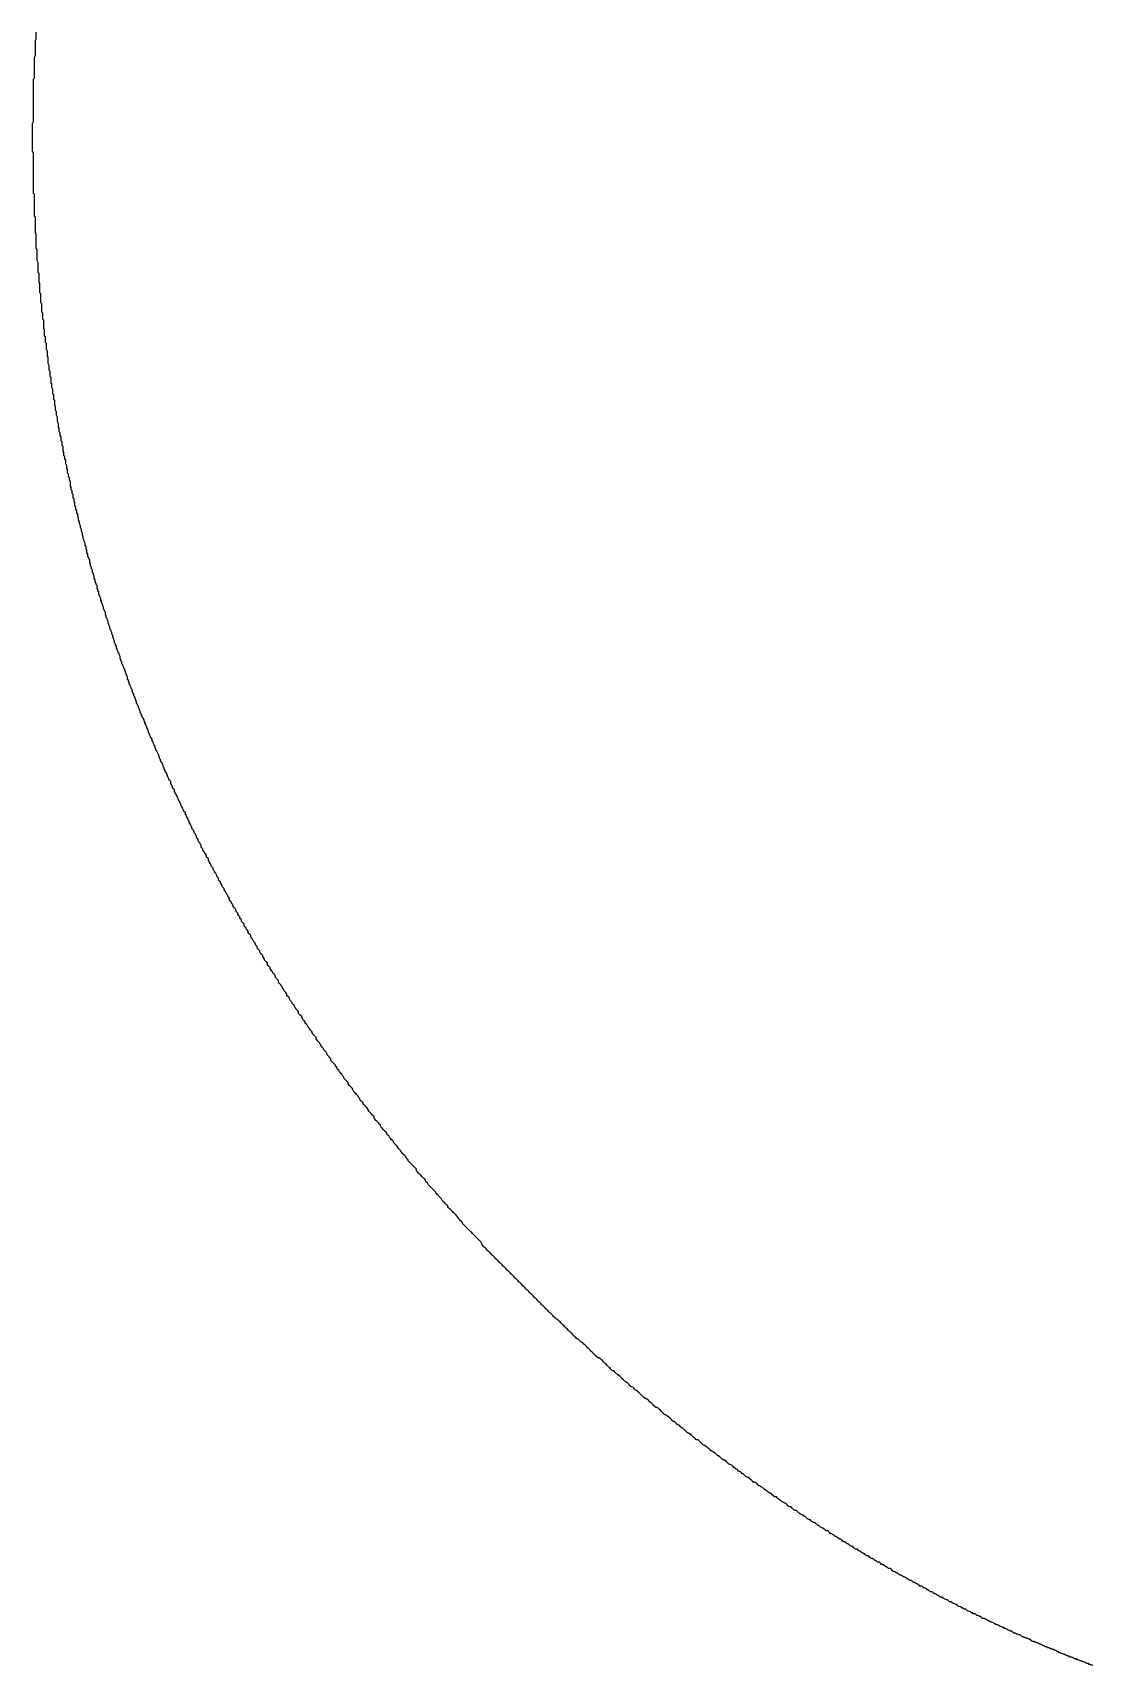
# Model space of a CAD drawing. Header units: millimetres. Extents: x 111 to 2999, y 81 to 1941.
# Drawn here: x 973.92 to 985.42, y 521.4 to 539.14 of the extents above; entities that cross this region are included whole.
import ezdxf

# ---------------------------------------------------------------- set-up
doc = ezdxf.new("R2010")
doc.units = ezdxf.units.MM

msp = doc.modelspace()

# ---------------------------------------------------------------- linework, layer by layer
msp.add_polyline3d([(985.44, 521.403, 0), (985.42, 521.403, 0), (985.41, 521.413, 0), (985.4, 521.413, 0), (985.39, 521.423, 0), (985.37, 521.423, 0), (985.36, 521.433, 0), (985.35, 521.433, 0), (985.33, 521.443, 0), (985.32, 521.443, 0), (985.31, 521.453, 0), (985.3, 521.453, 0), (985.28, 521.463, 0), (985.27, 521.463, 0), (985.26, 521.473, 0), (985.24, 521.473, 0), (985.23, 521.483, 0), (985.22, 521.483, 0), (985.21, 521.493, 0), (985.19, 521.493, 0), (985.18, 521.503, 0), (985.17, 521.503, 0), (985.15, 521.513, 0), (985.14, 521.513, 0), (985.13, 521.523, 0), (985.12, 521.523, 0), (985.1, 521.533, 0), (985.09, 521.533, 0), (985.08, 521.543, 0), (985.07, 521.543, 0), (985.05, 521.553, 0), (985.04, 521.563, 0), (985.03, 521.563, 0), (985.01, 521.573, 0), (985, 521.573, 0), (984.99, 521.583, 0), (984.98, 521.583, 0), (984.96, 521.593, 0), (984.95, 521.593, 0), (984.94, 521.603, 0), (984.92, 521.603, 0), (984.91, 521.613, 0), (984.9, 521.613, 0), (984.89, 521.623, 0), (984.87, 521.633, 0), (984.86, 521.633, 0), (984.85, 521.643, 0), (984.84, 521.643, 0), (984.82, 521.653, 0), (984.81, 521.653, 0), (984.8, 521.663, 0), (984.78, 521.663, 0), (984.77, 521.673, 0), (984.76, 521.683, 0), (984.75, 521.683, 0), (984.73, 521.693, 0), (984.72, 521.693, 0), (984.71, 521.703, 0), (984.7, 521.703, 0), (984.68, 521.713, 0), (984.67, 521.713, 0), (984.66, 521.723, 0), (984.65, 521.733, 0), (984.63, 521.733, 0), (984.62, 521.743, 0), (984.61, 521.743, 0), (984.6, 521.753, 0), (984.58, 521.753, 0), (984.57, 521.763, 0), (984.56, 521.773, 0), (984.54, 521.773, 0), (984.53, 521.783, 0), (984.52, 521.783, 0), (984.51, 521.793, 0), (984.49, 521.803, 0), (984.48, 521.803, 0), (984.47, 521.813, 0), (984.46, 521.813, 0), (984.44, 521.823, 0), (984.43, 521.823, 0), (984.42, 521.833, 0), (984.41, 521.843, 0), (984.39, 521.843, 0), (984.38, 521.853, 0), (984.37, 521.853, 0), (984.36, 521.863, 0), (984.34, 521.873, 0), (984.33, 521.873, 0), (984.32, 521.883, 0), (984.31, 521.883, 0), (984.29, 521.893, 0), (984.28, 521.903, 0), (984.27, 521.903, 0), (984.26, 521.913, 0), (984.24, 521.913, 0), (984.23, 521.923, 0), (984.22, 521.933, 0), (984.21, 521.933, 0), (984.19, 521.943, 0), (984.18, 521.943, 0), (984.17, 521.953, 0), (984.16, 521.963, 0), (984.14, 521.963, 0), (984.13, 521.973, 0), (984.12, 521.973, 0), (984.11, 521.983, 0), (984.09, 521.993, 0), (984.08, 521.993, 0), (984.07, 522.003, 0), (984.06, 522.013, 0), (984.04, 522.013, 0), (984.03, 522.023, 0), (984.02, 522.023, 0), (984.01, 522.033, 0), (983.99, 522.043, 0), (983.98, 522.043, 0), (983.97, 522.053, 0), (983.96, 522.063, 0), (983.95, 522.063, 0), (983.93, 522.073, 0), (983.92, 522.073, 0), (983.91, 522.083, 0), (983.9, 522.093, 0), (983.88, 522.093, 0), (983.87, 522.103, 0), (983.86, 522.113, 0), (983.85, 522.113, 0), (983.83, 522.123, 0), (983.82, 522.133, 0), (983.81, 522.133, 0), (983.8, 522.143, 0), (983.78, 522.143, 0), (983.77, 522.153, 0), (983.76, 522.163, 0), (983.75, 522.163, 0), (983.74, 522.173, 0), (983.72, 522.183, 0), (983.71, 522.183, 0), (983.7, 522.193, 0), (983.69, 522.203, 0), (983.67, 522.203, 0), (983.66, 522.213, 0), (983.65, 522.223, 0), (983.64, 522.223, 0), (983.63, 522.233, 0), (983.61, 522.243, 0), (983.6, 522.243, 0), (983.59, 522.253, 0), (983.58, 522.263, 0), (983.56, 522.263, 0), (983.55, 522.273, 0), (983.54, 522.283, 0), (983.53, 522.283, 0), (983.52, 522.293, 0), (983.5, 522.303, 0), (983.49, 522.303, 0), (983.48, 522.313, 0), (983.47, 522.323, 0), (983.45, 522.323, 0), (983.44, 522.333, 0), (983.43, 522.343, 0), (983.42, 522.343, 0), (983.41, 522.353, 0), (983.39, 522.363, 0), (983.38, 522.363, 0), (983.37, 522.373, 0), (983.36, 522.383, 0), (983.34, 522.383, 0), (983.33, 522.393, 0), (983.32, 522.403, 0), (983.31, 522.403, 0), (983.3, 522.413, 0), (983.28, 522.423, 0), (983.27, 522.423, 0), (983.26, 522.433, 0), (983.25, 522.443, 0), (983.24, 522.453, 0), (983.22, 522.453, 0), (983.21, 522.463, 0), (983.2, 522.473, 0), (983.19, 522.473, 0), (983.18, 522.483, 0), (983.16, 522.493, 0), (983.15, 522.493, 0), (983.14, 522.503, 0), (983.13, 522.513, 0), (983.12, 522.523, 0), (983.1, 522.523, 0), (983.09, 522.533, 0), (983.08, 522.543, 0), (983.07, 522.543, 0), (983.06, 522.553, 0), (983.04, 522.563, 0), (983.03, 522.563, 0), (983.02, 522.573, 0), (983.01, 522.583, 0), (983, 522.593, 0), (982.98, 522.593, 0), (982.97, 522.603, 0), (982.96, 522.613, 0), (982.95, 522.613, 0), (982.94, 522.623, 0), (982.92, 522.633, 0), (982.91, 522.643, 0), (982.9, 522.643, 0), (982.89, 522.653, 0), (982.88, 522.663, 0), (982.86, 522.663, 0), (982.85, 522.673, 0), (982.84, 522.683, 0), (982.83, 522.693, 0), (982.82, 522.693, 0), (982.8, 522.703, 0), (982.79, 522.713, 0), (982.78, 522.723, 0), (982.77, 522.723, 0), (982.76, 522.733, 0), (982.74, 522.743, 0), (982.73, 522.743, 0), (982.72, 522.753, 0), (982.71, 522.763, 0), (982.7, 522.773, 0), (982.69, 522.773, 0), (982.67, 522.783, 0), (982.66, 522.793, 0), (982.65, 522.803, 0), (982.64, 522.803, 0), (982.63, 522.813, 0), (982.61, 522.823, 0), (982.6, 522.833, 0), (982.59, 522.833, 0), (982.58, 522.843, 0), (982.57, 522.853, 0), (982.56, 522.863, 0), (982.54, 522.863, 0), (982.53, 522.873, 0), (982.52, 522.883, 0), (982.51, 522.893, 0), (982.5, 522.893, 0), (982.48, 522.903, 0), (982.47, 522.913, 0), (982.46, 522.923, 0), (982.45, 522.923, 0), (982.44, 522.933, 0), (982.43, 522.943, 0), (982.41, 522.953, 0), (982.4, 522.953, 0), (982.39, 522.963, 0), (982.38, 522.973, 0), (982.37, 522.983, 0), (982.36, 522.983, 0), (982.34, 522.993, 0), (982.33, 523.003, 0), (982.32, 523.013, 0), (982.31, 523.023, 0), (982.3, 523.023, 0), (982.29, 523.033, 0), (982.27, 523.043, 0), (982.26, 523.053, 0), (982.25, 523.053, 0), (982.24, 523.063, 0), (982.23, 523.073, 0), (982.22, 523.083, 0), (982.2, 523.083, 0), (982.19, 523.093, 0), (982.18, 523.103, 0), (982.17, 523.113, 0), (982.16, 523.123, 0), (982.15, 523.123, 0), (982.13, 523.133, 0), (982.12, 523.143, 0), (982.11, 523.153, 0), (982.1, 523.163, 0), (982.09, 523.163, 0), (982.08, 523.173, 0), (982.06, 523.183, 0), (982.05, 523.193, 0), (982.04, 523.193, 0), (982.03, 523.203, 0), (982.02, 523.213, 0), (982.01, 523.223, 0), (982, 523.233, 0), (981.98, 523.233, 0), (981.97, 523.243, 0), (981.96, 523.253, 0), (981.95, 523.263, 0), (981.94, 523.273, 0), (981.93, 523.273, 0), (981.91, 523.283, 0), (981.9, 523.293, 0), (981.89, 523.303, 0), (981.88, 523.313, 0), (981.87, 523.313, 0), (981.86, 523.323, 0), (981.85, 523.333, 0), (981.83, 523.343, 0), (981.82, 523.353, 0), (981.81, 523.353, 0), (981.8, 523.363, 0), (981.79, 523.373, 0), (981.78, 523.383, 0), (981.77, 523.393, 0), (981.75, 523.393, 0), (981.74, 523.403, 0), (981.73, 523.413, 0), (981.72, 523.423, 0), (981.71, 523.433, 0), (981.7, 523.443, 0), (981.69, 523.443, 0), (981.67, 523.453, 0), (981.66, 523.463, 0), (981.65, 523.473, 0), (981.64, 523.483, 0), (981.63, 523.483, 0), (981.62, 523.493, 0), (981.61, 523.503, 0), (981.59, 523.513, 0), (981.58, 523.523, 0), (981.57, 523.533, 0), (981.56, 523.533, 0), (981.55, 523.543, 0), (981.54, 523.553, 0), (981.53, 523.563, 0), (981.52, 523.573, 0), (981.5, 523.583, 0), (981.49, 523.583, 0), (981.48, 523.593, 0), (981.47, 523.603, 0), (981.46, 523.613, 0), (981.45, 523.623, 0), (981.44, 523.633, 0), (981.43, 523.633, 0), (981.41, 523.643, 0), (981.4, 523.653, 0), (981.39, 523.663, 0), (981.38, 523.673, 0), (981.37, 523.683, 0), (981.36, 523.683, 0), (981.35, 523.693, 0), (981.34, 523.703, 0), (981.32, 523.713, 0), (981.31, 523.723, 0), (981.3, 523.733, 0), (981.29, 523.733, 0), (981.28, 523.743, 0), (981.27, 523.753, 0), (981.26, 523.763, 0), (981.25, 523.773, 0), (981.23, 523.783, 0), (981.22, 523.793, 0), (981.21, 523.793, 0), (981.2, 523.803, 0), (981.19, 523.813, 0), (981.18, 523.823, 0), (981.17, 523.833, 0), (981.16, 523.843, 0), (981.15, 523.853, 0), (981.13, 523.853, 0), (981.12, 523.863, 0), (981.11, 523.873, 0), (981.1, 523.883, 0), (981.09, 523.893, 0), (981.08, 523.903, 0), (981.07, 523.913, 0), (981.06, 523.913, 0), (981.05, 523.923, 0), (981.03, 523.933, 0), (981.02, 523.943, 0), (981.01, 523.953, 0), (981, 523.963, 0), (980.99, 523.973, 0), (980.98, 523.983, 0), (980.97, 523.983, 0), (980.96, 523.993, 0), (980.95, 524.003, 0), (980.94, 524.013, 0), (980.92, 524.023, 0), (980.91, 524.033, 0), (980.9, 524.043, 0), (980.89, 524.053, 0), (980.88, 524.053, 0), (980.87, 524.063, 0), (980.86, 524.073, 0), (980.85, 524.083, 0), (980.84, 524.093, 0), (980.83, 524.103, 0), (980.81, 524.113, 0), (980.8, 524.123, 0), (980.79, 524.123, 0), (980.78, 524.133, 0), (980.77, 524.143, 0), (980.76, 524.153, 0), (980.75, 524.163, 0), (980.74, 524.173, 0), (980.73, 524.183, 0), (980.72, 524.193, 0), (980.71, 524.203, 0), (980.69, 524.203, 0), (980.68, 524.213, 0), (980.67, 524.223, 0), (980.66, 524.233, 0), (980.65, 524.243, 0), (980.64, 524.253, 0), (980.63, 524.263, 0), (980.62, 524.273, 0), (980.61, 524.283, 0), (980.6, 524.293, 0), (980.59, 524.293, 0), (980.58, 524.303, 0), (980.56, 524.313, 0), (980.55, 524.323, 0), (980.54, 524.333, 0), (980.53, 524.343, 0), (980.52, 524.353, 0), (980.51, 524.363, 0), (980.5, 524.373, 0), (980.49, 524.383, 0), (980.48, 524.383, 0), (980.47, 524.393, 0), (980.46, 524.403, 0), (980.45, 524.413, 0), (980.44, 524.423, 0), (980.42, 524.433, 0), (980.41, 524.443, 0), (980.4, 524.453, 0), (980.39, 524.463, 0), (980.38, 524.473, 0), (980.37, 524.483, 0), (980.36, 524.483, 0), (980.35, 524.493, 0), (980.34, 524.503, 0), (980.33, 524.513, 0), (980.32, 524.523, 0), (980.31, 524.533, 0), (980.3, 524.543, 0), (980.29, 524.553, 0), (980.28, 524.563, 0), (980.26, 524.573, 0), (980.25, 524.583, 0), (980.24, 524.593, 0), (980.23, 524.603, 0), (980.22, 524.603, 0), (980.21, 524.613, 0), (980.2, 524.623, 0), (980.19, 524.633, 0), (980.18, 524.643, 0), (980.17, 524.653, 0), (980.16, 524.663, 0), (980.15, 524.673, 0), (980.14, 524.683, 0), (980.13, 524.693, 0), (980.12, 524.703, 0), (980.11, 524.713, 0), (980.1, 524.723, 0), (980.09, 524.733, 0), (980.07, 524.743, 0), (980.06, 524.743, 0), (980.05, 524.753, 0), (980.04, 524.763, 0), (980.03, 524.773, 0), (980.02, 524.783, 0), (980.01, 524.793, 0), (980, 524.803, 0), (979.99, 524.813, 0), (979.98, 524.823, 0), (979.97, 524.833, 0), (979.96, 524.843, 0), (979.95, 524.853, 0), (979.94, 524.863, 0), (979.93, 524.873, 0), (979.92, 524.883, 0), (979.91, 524.893, 0), (979.9, 524.903, 0), (979.89, 524.913, 0), (979.88, 524.913, 0), (979.87, 524.923, 0), (979.86, 524.933, 0), (979.85, 524.943, 0), (979.83, 524.953, 0), (979.82, 524.963, 0), (979.81, 524.973, 0), (979.8, 524.983, 0), (979.79, 524.993, 0), (979.78, 525.003, 0), (979.77, 525.013, 0), (979.76, 525.023, 0), (979.75, 525.033, 0), (979.74, 525.043, 0), (979.73, 525.053, 0), (979.72, 525.063, 0), (979.71, 525.073, 0), (979.7, 525.083, 0), (979.69, 525.093, 0), (979.68, 525.103, 0), (979.67, 525.113, 0), (979.66, 525.123, 0), (979.65, 525.133, 0), (979.64, 525.143, 0), (979.63, 525.153, 0), (979.62, 525.163, 0), (979.61, 525.163, 0), (979.6, 525.173, 0), (979.59, 525.183, 0), (979.58, 525.193, 0), (979.57, 525.203, 0), (979.56, 525.213, 0), (979.55, 525.223, 0), (979.54, 525.233, 0), (979.53, 525.243, 0), (979.52, 525.253, 0), (979.51, 525.263, 0), (979.5, 525.273, 0), (979.49, 525.283, 0), (979.48, 525.293, 0), (979.47, 525.303, 0), (979.46, 525.313, 0), (979.45, 525.323, 0), (979.44, 525.333, 0), (979.43, 525.343, 0), (979.42, 525.353, 0), (979.41, 525.363, 0), (979.4, 525.373, 0), (979.39, 525.383, 0), (979.38, 525.393, 0), (979.37, 525.403, 0), (979.36, 525.413, 0), (979.35, 525.423, 0), (979.34, 525.433, 0), (979.33, 525.443, 0), (979.32, 525.453, 0), (979.31, 525.463, 0), (979.3, 525.473, 0), (979.29, 525.483, 0), (979.28, 525.493, 0), (979.27, 525.503, 0), (979.26, 525.513, 0), (979.25, 525.523, 0), (979.24, 525.533, 0), (979.23, 525.543, 0), (979.22, 525.553, 0), (979.21, 525.563, 0), (979.2, 525.573, 0), (979.19, 525.583, 0), (979.18, 525.593, 0), (979.17, 525.603, 0), (979.16, 525.613, 0), (979.15, 525.623, 0), (979.14, 525.633, 0), (979.13, 525.643, 0), (979.12, 525.653, 0), (979.11, 525.663, 0), (979.1, 525.673, 0), (979.09, 525.683, 0), (979.08, 525.693, 0), (979.07, 525.703, 0), (979.06, 525.713, 0), (979.05, 525.723, 0), (979.04, 525.733, 0), (979.03, 525.743, 0), (979.02, 525.753, 0), (979.01, 525.763, 0), (979, 525.773, 0), (978.99, 525.783, 0), (978.98, 525.793, 0), (978.97, 525.803, 0), (978.96, 525.813, 0), (978.95, 525.823, 0), (978.94, 525.833, 0), (978.93, 525.843, 0), (978.92, 525.853, 0), (978.91, 525.863, 0), (978.9, 525.873, 0), (978.89, 525.883, 0), (978.88, 525.893, 0), (978.87, 525.903, 0), (978.86, 525.913, 0), (978.85, 525.923, 0), (978.84, 525.933, 0), (978.83, 525.943, 0), (978.82, 525.953, 0), (978.81, 525.963, 0), (978.8, 525.973, 0), (978.8, 525.983, 0), (978.79, 526.003, 0), (978.78, 526.013, 0), (978.77, 526.023, 0), (978.76, 526.033, 0), (978.75, 526.043, 0), (978.74, 526.053, 0), (978.73, 526.063, 0), (978.72, 526.073, 0), (978.71, 526.083, 0), (978.7, 526.093, 0), (978.69, 526.103, 0), (978.68, 526.113, 0), (978.67, 526.123, 0), (978.66, 526.133, 0), (978.65, 526.143, 0), (978.64, 526.153, 0), (978.63, 526.163, 0), (978.62, 526.173, 0), (978.61, 526.183, 0), (978.6, 526.193, 0), (978.59, 526.203, 0), (978.59, 526.213, 0), (978.58, 526.223, 0), (978.57, 526.233, 0), (978.56, 526.243, 0), (978.55, 526.253, 0), (978.54, 526.273, 0), (978.53, 526.283, 0), (978.52, 526.293, 0), (978.51, 526.303, 0), (978.5, 526.313, 0), (978.49, 526.323, 0), (978.48, 526.333, 0), (978.47, 526.343, 0), (978.46, 526.353, 0), (978.45, 526.363, 0), (978.44, 526.373, 0), (978.43, 526.383, 0), (978.43, 526.393, 0), (978.42, 526.403, 0), (978.41, 526.413, 0), (978.4, 526.423, 0), (978.39, 526.433, 0), (978.38, 526.443, 0), (978.37, 526.453, 0), (978.36, 526.473, 0), (978.35, 526.483, 0), (978.34, 526.493, 0), (978.33, 526.503, 0), (978.32, 526.513, 0), (978.31, 526.523, 0), (978.3, 526.533, 0), (978.3, 526.543, 0), (978.29, 526.553, 0), (978.28, 526.563, 0), (978.27, 526.573, 0), (978.26, 526.583, 0), (978.25, 526.593, 0), (978.24, 526.603, 0), (978.23, 526.613, 0), (978.22, 526.623, 0), (978.21, 526.643, 0), (978.2, 526.653, 0), (978.19, 526.663, 0), (978.19, 526.673, 0), (978.18, 526.683, 0), (978.17, 526.693, 0), (978.16, 526.703, 0), (978.15, 526.713, 0), (978.14, 526.723, 0), (978.13, 526.733, 0), (978.12, 526.743, 0), (978.11, 526.753, 0), (978.1, 526.763, 0), (978.09, 526.773, 0), (978.09, 526.793, 0), (978.08, 526.803, 0), (978.07, 526.813, 0), (978.06, 526.823, 0), (978.05, 526.833, 0), (978.04, 526.843, 0), (978.03, 526.853, 0), (978.02, 526.863, 0), (978.01, 526.873, 0), (978, 526.883, 0), (978, 526.893, 0), (977.99, 526.903, 0), (977.98, 526.923, 0), (977.97, 526.933, 0), (977.96, 526.943, 0), (977.95, 526.953, 0), (977.94, 526.963, 0), (977.93, 526.973, 0), (977.92, 526.983, 0), (977.92, 526.993, 0), (977.91, 527.003, 0), (977.9, 527.013, 0), (977.89, 527.023, 0), (977.88, 527.043, 0), (977.87, 527.053, 0), (977.86, 527.063, 0), (977.85, 527.073, 0), (977.84, 527.083, 0), (977.84, 527.093, 0), (977.83, 527.103, 0), (977.82, 527.113, 0), (977.81, 527.123, 0), (977.8, 527.133, 0), (977.79, 527.153, 0), (977.78, 527.163, 0), (977.77, 527.173, 0), (977.77, 527.183, 0), (977.76, 527.193, 0), (977.75, 527.203, 0), (977.74, 527.213, 0), (977.73, 527.223, 0), (977.72, 527.233, 0), (977.71, 527.243, 0), (977.7, 527.263, 0), (977.7, 527.273, 0), (977.69, 527.283, 0), (977.68, 527.293, 0), (977.67, 527.303, 0), (977.66, 527.313, 0), (977.65, 527.323, 0), (977.64, 527.333, 0), (977.63, 527.343, 0), (977.63, 527.363, 0), (977.62, 527.373, 0), (977.61, 527.383, 0), (977.6, 527.393, 0), (977.59, 527.403, 0), (977.58, 527.413, 0), (977.57, 527.423, 0), (977.57, 527.433, 0), (977.56, 527.443, 0), (977.55, 527.463, 0), (977.54, 527.473, 0), (977.53, 527.483, 0), (977.52, 527.493, 0), (977.51, 527.503, 0), (977.51, 527.513, 0), (977.5, 527.523, 0), (977.49, 527.533, 0), (977.48, 527.543, 0), (977.47, 527.563, 0), (977.46, 527.573, 0), (977.46, 527.583, 0), (977.45, 527.593, 0), (977.44, 527.603, 0), (977.43, 527.613, 0), (977.42, 527.623, 0), (977.41, 527.633, 0), (977.4, 527.653, 0), (977.4, 527.663, 0), (977.39, 527.673, 0), (977.38, 527.683, 0), (977.37, 527.693, 0), (977.36, 527.703, 0), (977.35, 527.713, 0), (977.35, 527.723, 0), (977.34, 527.743, 0), (977.33, 527.753, 0), (977.32, 527.763, 0), (977.31, 527.773, 0), (977.3, 527.783, 0), (977.3, 527.793, 0), (977.29, 527.803, 0), (977.28, 527.823, 0), (977.27, 527.833, 0), (977.26, 527.843, 0), (977.25, 527.853, 0), (977.25, 527.863, 0), (977.24, 527.873, 0), (977.23, 527.883, 0), (977.22, 527.903, 0), (977.21, 527.913, 0), (977.21, 527.923, 0), (977.2, 527.933, 0), (977.19, 527.943, 0), (977.18, 527.953, 0), (977.17, 527.963, 0), (977.16, 527.973, 0), (977.16, 527.993, 0), (977.15, 528.003, 0), (977.14, 528.013, 0), (977.13, 528.023, 0), (977.12, 528.033, 0), (977.12, 528.043, 0), (977.11, 528.063, 0), (977.1, 528.073, 0), (977.09, 528.083, 0), (977.08, 528.093, 0), (977.08, 528.103, 0), (977.07, 528.113, 0), (977.06, 528.123, 0), (977.05, 528.143, 0), (977.04, 528.153, 0), (977.04, 528.163, 0), (977.03, 528.173, 0), (977.02, 528.183, 0), (977.01, 528.193, 0), (977, 528.203, 0), (977, 528.223, 0), (976.99, 528.233, 0), (976.98, 528.243, 0), (976.97, 528.253, 0), (976.96, 528.263, 0), (976.96, 528.273, 0), (976.95, 528.293, 0), (976.94, 528.303, 0), (976.93, 528.313, 0), (976.92, 528.323, 0), (976.92, 528.333, 0), (976.91, 528.343, 0), (976.9, 528.363, 0), (976.89, 528.373, 0), (976.88, 528.383, 0), (976.88, 528.393, 0), (976.87, 528.403, 0), (976.86, 528.413, 0), (976.85, 528.433, 0), (976.85, 528.443, 0), (976.84, 528.453, 0), (976.83, 528.463, 0), (976.82, 528.473, 0), (976.81, 528.483, 0), (976.81, 528.503, 0), (976.8, 528.513, 0), (976.79, 528.523, 0), (976.78, 528.533, 0), (976.78, 528.543, 0), (976.77, 528.553, 0), (976.76, 528.573, 0), (976.75, 528.583, 0), (976.74, 528.593, 0), (976.74, 528.603, 0), (976.73, 528.613, 0), (976.72, 528.623, 0), (976.71, 528.643, 0), (976.71, 528.653, 0), (976.7, 528.663, 0), (976.69, 528.673, 0), (976.68, 528.683, 0), (976.68, 528.693, 0), (976.67, 528.713, 0), (976.66, 528.723, 0), (976.65, 528.733, 0), (976.65, 528.743, 0), (976.64, 528.753, 0), (976.63, 528.773, 0), (976.62, 528.783, 0), (976.62, 528.793, 0), (976.61, 528.803, 0), (976.6, 528.813, 0), (976.59, 528.823, 0), (976.59, 528.843, 0), (976.58, 528.853, 0), (976.57, 528.863, 0), (976.56, 528.873, 0), (976.56, 528.883, 0), (976.55, 528.903, 0), (976.54, 528.913, 0), (976.53, 528.923, 0), (976.53, 528.933, 0), (976.52, 528.943, 0), (976.51, 528.953, 0), (976.5, 528.973, 0), (976.5, 528.983, 0), (976.49, 528.993, 0), (976.48, 529.003, 0), (976.47, 529.013, 0), (976.47, 529.033, 0), (976.46, 529.043, 0), (976.45, 529.053, 0), (976.44, 529.063, 0), (976.44, 529.073, 0), (976.43, 529.093, 0), (976.42, 529.103, 0), (976.42, 529.113, 0), (976.41, 529.123, 0), (976.4, 529.133, 0), (976.39, 529.153, 0), (976.39, 529.163, 0), (976.38, 529.173, 0), (976.37, 529.183, 0), (976.36, 529.193, 0), (976.36, 529.213, 0), (976.35, 529.223, 0), (976.34, 529.233, 0), (976.34, 529.243, 0), (976.33, 529.253, 0), (976.32, 529.273, 0), (976.31, 529.283, 0), (976.31, 529.293, 0), (976.3, 529.303, 0), (976.29, 529.313, 0), (976.29, 529.333, 0), (976.28, 529.343, 0), (976.27, 529.353, 0), (976.26, 529.363, 0), (976.26, 529.373, 0), (976.25, 529.393, 0), (976.24, 529.403, 0), (976.24, 529.413, 0), (976.23, 529.423, 0), (976.22, 529.433, 0), (976.22, 529.453, 0), (976.21, 529.463, 0), (976.2, 529.473, 0), (976.19, 529.483, 0), (976.19, 529.503, 0), (976.18, 529.513, 0), (976.17, 529.523, 0), (976.17, 529.533, 0), (976.16, 529.543, 0), (976.15, 529.563, 0), (976.15, 529.573, 0), (976.14, 529.583, 0), (976.13, 529.593, 0), (976.13, 529.603, 0), (976.12, 529.623, 0), (976.11, 529.633, 0), (976.1, 529.643, 0), (976.1, 529.653, 0), (976.09, 529.673, 0), (976.08, 529.683, 0), (976.08, 529.693, 0), (976.07, 529.703, 0), (976.06, 529.713, 0), (976.06, 529.733, 0), (976.05, 529.743, 0), (976.04, 529.753, 0), (976.04, 529.763, 0), (976.03, 529.783, 0), (976.02, 529.793, 0), (976.02, 529.803, 0), (976.01, 529.813, 0), (976, 529.823, 0), (976, 529.843, 0), (975.99, 529.853, 0), (975.98, 529.863, 0), (975.98, 529.873, 0), (975.97, 529.893, 0), (975.96, 529.903, 0), (975.96, 529.913, 0), (975.95, 529.923, 0), (975.94, 529.933, 0), (975.94, 529.953, 0), (975.93, 529.963, 0), (975.92, 529.973, 0), (975.92, 529.983, 0), (975.91, 530.003, 0), (975.9, 530.013, 0), (975.9, 530.023, 0), (975.89, 530.033, 0), (975.88, 530.053, 0), (975.88, 530.063, 0), (975.87, 530.073, 0), (975.86, 530.083, 0), (975.86, 530.093, 0), (975.85, 530.113, 0), (975.84, 530.123, 0), (975.84, 530.133, 0), (975.83, 530.143, 0), (975.83, 530.163, 0), (975.82, 530.173, 0), (975.81, 530.183, 0), (975.81, 530.193, 0), (975.8, 530.213, 0), (975.79, 530.223, 0), (975.79, 530.233, 0), (975.78, 530.243, 0), (975.77, 530.263, 0), (975.77, 530.273, 0), (975.76, 530.283, 0), (975.75, 530.293, 0), (975.75, 530.313, 0), (975.74, 530.323, 0), (975.74, 530.333, 0), (975.73, 530.343, 0), (975.72, 530.363, 0), (975.72, 530.373, 0), (975.71, 530.383, 0), (975.7, 530.393, 0), (975.7, 530.413, 0), (975.69, 530.423, 0), (975.69, 530.433, 0), (975.68, 530.443, 0), (975.67, 530.463, 0), (975.67, 530.473, 0), (975.66, 530.483, 0), (975.65, 530.493, 0), (975.65, 530.513, 0), (975.64, 530.523, 0), (975.64, 530.533, 0), (975.63, 530.543, 0), (975.62, 530.563, 0), (975.62, 530.573, 0), (975.61, 530.583, 0), (975.61, 530.593, 0), (975.6, 530.613, 0), (975.59, 530.623, 0), (975.59, 530.633, 0), (975.58, 530.643, 0), (975.58, 530.663, 0), (975.57, 530.673, 0), (975.56, 530.683, 0), (975.56, 530.693, 0), (975.55, 530.713, 0), (975.55, 530.723, 0), (975.54, 530.733, 0), (975.53, 530.743, 0), (975.53, 530.763, 0), (975.52, 530.773, 0), (975.52, 530.783, 0), (975.51, 530.793, 0), (975.5, 530.813, 0), (975.5, 530.823, 0), (975.49, 530.833, 0), (975.49, 530.843, 0), (975.48, 530.863, 0), (975.47, 530.873, 0), (975.47, 530.883, 0), (975.46, 530.893, 0), (975.46, 530.913, 0), (975.45, 530.923, 0), (975.44, 530.933, 0), (975.44, 530.953, 0), (975.43, 530.963, 0), (975.43, 530.973, 0), (975.42, 530.983, 0), (975.42, 531.003, 0), (975.41, 531.013, 0), (975.4, 531.023, 0), (975.4, 531.033, 0), (975.39, 531.053, 0), (975.39, 531.063, 0), (975.38, 531.073, 0), (975.38, 531.083, 0), (975.37, 531.103, 0), (975.36, 531.113, 0), (975.36, 531.123, 0), (975.35, 531.143, 0), (975.35, 531.153, 0), (975.34, 531.163, 0), (975.34, 531.173, 0), (975.33, 531.193, 0), (975.33, 531.203, 0), (975.32, 531.213, 0), (975.31, 531.233, 0), (975.31, 531.243, 0), (975.3, 531.253, 0), (975.3, 531.263, 0), (975.29, 531.283, 0), (975.29, 531.293, 0), (975.28, 531.303, 0), (975.28, 531.313, 0), (975.27, 531.333, 0), (975.26, 531.343, 0), (975.26, 531.353, 0), (975.25, 531.373, 0), (975.25, 531.383, 0), (975.24, 531.393, 0), (975.24, 531.403, 0), (975.23, 531.423, 0), (975.23, 531.433, 0), (975.22, 531.443, 0), (975.22, 531.463, 0), (975.21, 531.473, 0), (975.2, 531.483, 0), (975.2, 531.493, 0), (975.19, 531.513, 0), (975.19, 531.523, 0), (975.18, 531.533, 0), (975.18, 531.553, 0), (975.17, 531.563, 0), (975.17, 531.573, 0), (975.16, 531.583, 0), (975.16, 531.603, 0), (975.15, 531.613, 0), (975.15, 531.623, 0), (975.14, 531.643, 0), (975.14, 531.653, 0), (975.13, 531.663, 0), (975.13, 531.673, 0), (975.12, 531.693, 0), (975.11, 531.703, 0), (975.11, 531.713, 0), (975.1, 531.733, 0), (975.1, 531.743, 0), (975.09, 531.753, 0), (975.09, 531.763, 0), (975.08, 531.783, 0), (975.08, 531.793, 0), (975.07, 531.803, 0), (975.07, 531.823, 0), (975.06, 531.833, 0), (975.06, 531.843, 0), (975.05, 531.853, 0), (975.05, 531.873, 0), (975.04, 531.883, 0), (975.04, 531.893, 0), (975.03, 531.913, 0), (975.03, 531.923, 0), (975.02, 531.933, 0), (975.02, 531.953, 0), (975.01, 531.963, 0), (975.01, 531.973, 0), (975, 531.983, 0), (975, 532.003, 0), (974.99, 532.013, 0), (974.99, 532.023, 0), (974.98, 532.043, 0), (974.98, 532.053, 0), (974.97, 532.063, 0), (974.97, 532.083, 0), (974.96, 532.093, 0), (974.96, 532.103, 0), (974.95, 532.113, 0), (974.95, 532.133, 0), (974.95, 532.143, 0), (974.94, 532.153, 0), (974.94, 532.173, 0), (974.93, 532.183, 0), (974.93, 532.193, 0), (974.92, 532.213, 0), (974.92, 532.223, 0), (974.91, 532.233, 0), (974.91, 532.243, 0), (974.9, 532.263, 0), (974.9, 532.273, 0), (974.89, 532.283, 0), (974.89, 532.303, 0), (974.88, 532.313, 0), (974.88, 532.323, 0), (974.87, 532.343, 0), (974.87, 532.353, 0), (974.87, 532.363, 0), (974.86, 532.383, 0), (974.86, 532.393, 0), (974.85, 532.403, 0), (974.85, 532.413, 0), (974.84, 532.433, 0), (974.84, 532.443, 0), (974.83, 532.453, 0), (974.83, 532.473, 0), (974.82, 532.483, 0), (974.82, 532.493, 0), (974.81, 532.513, 0), (974.81, 532.523, 0), (974.81, 532.533, 0), (974.8, 532.553, 0), (974.8, 532.563, 0), (974.79, 532.573, 0), (974.79, 532.593, 0), (974.78, 532.603, 0), (974.78, 532.613, 0), (974.78, 532.623, 0), (974.77, 532.643, 0), (974.77, 532.653, 0), (974.76, 532.663, 0), (974.76, 532.683, 0), (974.75, 532.693, 0), (974.75, 532.703, 0), (974.74, 532.723, 0), (974.74, 532.733, 0), (974.74, 532.743, 0), (974.73, 532.763, 0), (974.73, 532.773, 0), (974.72, 532.783, 0), (974.72, 532.803, 0), (974.71, 532.813, 0), (974.71, 532.823, 0), (974.71, 532.843, 0), (974.7, 532.853, 0), (974.7, 532.863, 0), (974.69, 532.883, 0), (974.69, 532.893, 0), (974.69, 532.903, 0), (974.68, 532.923, 0), (974.68, 532.933, 0), (974.67, 532.943, 0), (974.67, 532.963, 0), (974.66, 532.973, 0), (974.66, 532.983, 0), (974.66, 532.993, 0), (974.65, 533.013, 0), (974.65, 533.023, 0), (974.64, 533.033, 0), (974.64, 533.053, 0), (974.64, 533.063, 0), (974.63, 533.073, 0), (974.63, 533.093, 0), (974.62, 533.103, 0), (974.62, 533.113, 0), (974.62, 533.133, 0), (974.61, 533.143, 0), (974.61, 533.153, 0), (974.6, 533.173, 0), (974.6, 533.183, 0), (974.6, 533.193, 0), (974.59, 533.213, 0), (974.59, 533.223, 0), (974.59, 533.233, 0), (974.58, 533.253, 0), (974.58, 533.263, 0), (974.57, 533.273, 0), (974.57, 533.293, 0), (974.57, 533.303, 0), (974.56, 533.313, 0), (974.56, 533.333, 0), (974.55, 533.343, 0), (974.55, 533.353, 0), (974.55, 533.373, 0), (974.54, 533.383, 0), (974.54, 533.393, 0), (974.54, 533.413, 0), (974.53, 533.423, 0), (974.53, 533.433, 0), (974.52, 533.453, 0), (974.52, 533.463, 0), (974.52, 533.473, 0), (974.51, 533.493, 0), (974.51, 533.503, 0), (974.51, 533.513, 0), (974.5, 533.533, 0), (974.5, 533.543, 0), (974.5, 533.553, 0), (974.49, 533.573, 0), (974.49, 533.583, 0), (974.49, 533.593, 0), (974.48, 533.613, 0), (974.48, 533.623, 0), (974.47, 533.643, 0), (974.47, 533.653, 0), (974.47, 533.663, 0), (974.46, 533.683, 0), (974.46, 533.693, 0), (974.46, 533.703, 0), (974.45, 533.723, 0), (974.45, 533.733, 0), (974.45, 533.743, 0), (974.44, 533.763, 0), (974.44, 533.773, 0), (974.44, 533.783, 0), (974.43, 533.803, 0), (974.43, 533.813, 0), (974.43, 533.823, 0), (974.42, 533.843, 0), (974.42, 533.853, 0), (974.42, 533.863, 0), (974.41, 533.883, 0), (974.41, 533.893, 0), (974.41, 533.903, 0), (974.4, 533.923, 0), (974.4, 533.933, 0), (974.4, 533.943, 0), (974.39, 533.963, 0), (974.39, 533.973, 0), (974.39, 533.983, 0), (974.38, 534.003, 0), (974.38, 534.013, 0), (974.38, 534.033, 0), (974.37, 534.043, 0), (974.37, 534.053, 0), (974.37, 534.073, 0), (974.36, 534.083, 0), (974.36, 534.093, 0), (974.36, 534.113, 0), (974.36, 534.123, 0), (974.35, 534.133, 0), (974.35, 534.153, 0), (974.35, 534.163, 0), (974.34, 534.173, 0), (974.34, 534.193, 0), (974.34, 534.203, 0), (974.33, 534.213, 0), (974.33, 534.233, 0), (974.33, 534.243, 0), (974.33, 534.263, 0), (974.32, 534.273, 0), (974.32, 534.283, 0), (974.32, 534.303, 0), (974.31, 534.313, 0), (974.31, 534.323, 0), (974.31, 534.343, 0), (974.3, 534.353, 0), (974.3, 534.363, 0), (974.3, 534.383, 0), (974.3, 534.393, 0), (974.29, 534.403, 0), (974.29, 534.423, 0), (974.29, 534.433, 0), (974.28, 534.453, 0), (974.28, 534.463, 0), (974.28, 534.473, 0), (974.28, 534.493, 0), (974.27, 534.503, 0), (974.27, 534.513, 0), (974.27, 534.533, 0), (974.26, 534.543, 0), (974.26, 534.553, 0), (974.26, 534.573, 0), (974.26, 534.583, 0), (974.25, 534.593, 0), (974.25, 534.613, 0), (974.25, 534.623, 0), (974.25, 534.643, 0), (974.24, 534.653, 0), (974.24, 534.663, 0), (974.24, 534.683, 0), (974.24, 534.693, 0), (974.23, 534.703, 0), (974.23, 534.723, 0), (974.23, 534.733, 0), (974.23, 534.743, 0), (974.22, 534.763, 0), (974.22, 534.773, 0), (974.22, 534.793, 0), (974.21, 534.803, 0), (974.21, 534.813, 0), (974.21, 534.833, 0), (974.21, 534.843, 0), (974.2, 534.853, 0), (974.2, 534.873, 0), (974.2, 534.883, 0), (974.2, 534.893, 0), (974.19, 534.913, 0), (974.19, 534.923, 0), (974.19, 534.943, 0), (974.19, 534.953, 0), (974.19, 534.963, 0), (974.18, 534.983, 0), (974.18, 534.993, 0), (974.18, 535.003, 0), (974.18, 535.023, 0), (974.17, 535.033, 0), (974.17, 535.043, 0), (974.17, 535.063, 0), (974.17, 535.073, 0), (974.16, 535.093, 0), (974.16, 535.103, 0), (974.16, 535.113, 0), (974.16, 535.133, 0), (974.16, 535.143, 0), (974.15, 535.153, 0), (974.15, 535.173, 0), (974.15, 535.183, 0), (974.15, 535.203, 0), (974.14, 535.213, 0), (974.14, 535.223, 0), (974.14, 535.243, 0), (974.14, 535.253, 0), (974.14, 535.263, 0), (974.13, 535.283, 0), (974.13, 535.293, 0), (974.13, 535.313, 0), (974.13, 535.323, 0), (974.12, 535.333, 0), (974.12, 535.353, 0), (974.12, 535.363, 0), (974.12, 535.373, 0), (974.12, 535.393, 0), (974.11, 535.403, 0), (974.11, 535.413, 0), (974.11, 535.433, 0), (974.11, 535.443, 0), (974.11, 535.463, 0), (974.1, 535.473, 0), (974.1, 535.483, 0), (974.1, 535.503, 0), (974.1, 535.513, 0), (974.1, 535.523, 0), (974.09, 535.543, 0), (974.09, 535.553, 0), (974.09, 535.573, 0), (974.09, 535.583, 0), (974.09, 535.593, 0), (974.09, 535.613, 0), (974.08, 535.623, 0), (974.08, 535.633, 0), (974.08, 535.653, 0), (974.08, 535.663, 0), (974.08, 535.683, 0), (974.07, 535.693, 0), (974.07, 535.703, 0), (974.07, 535.723, 0), (974.07, 535.733, 0), (974.07, 535.743, 0), (974.07, 535.763, 0), (974.06, 535.773, 0), (974.06, 535.793, 0), (974.06, 535.803, 0), (974.06, 535.813, 0), (974.06, 535.833, 0), (974.05, 535.843, 0), (974.05, 535.853, 0), (974.05, 535.873, 0), (974.05, 535.883, 0), (974.05, 535.903, 0), (974.05, 535.913, 0), (974.04, 535.923, 0), (974.04, 535.943, 0), (974.04, 535.953, 0), (974.04, 535.973, 0), (974.04, 535.983, 0), (974.04, 535.993, 0), (974.04, 536.013, 0), (974.03, 536.023, 0), (974.03, 536.033, 0), (974.03, 536.053, 0), (974.03, 536.063, 0), (974.03, 536.083, 0), (974.03, 536.093, 0), (974.02, 536.103, 0), (974.02, 536.123, 0), (974.02, 536.133, 0), (974.02, 536.143, 0), (974.02, 536.163, 0), (974.02, 536.173, 0), (974.02, 536.193, 0), (974.01, 536.203, 0), (974.01, 536.213, 0), (974.01, 536.233, 0), (974.01, 536.243, 0), (974.01, 536.263, 0), (974.01, 536.273, 0), (974.01, 536.283, 0), (974.01, 536.303, 0), (974, 536.313, 0), (974, 536.323, 0), (974, 536.343, 0), (974, 536.353, 0), (974, 536.373, 0), (974, 536.383, 0), (974, 536.393, 0), (974, 536.413, 0), (973.99, 536.423, 0), (973.99, 536.433, 0), (973.99, 536.453, 0), (973.99, 536.463, 0), (973.99, 536.483, 0), (973.99, 536.493, 0), (973.99, 536.503, 0), (973.99, 536.523, 0), (973.98, 536.533, 0), (973.98, 536.553, 0), (973.98, 536.563, 0), (973.98, 536.573, 0), (973.98, 536.593, 0), (973.98, 536.603, 0), (973.98, 536.613, 0), (973.98, 536.633, 0), (973.98, 536.643, 0), (973.97, 536.663, 0), (973.97, 536.673, 0), (973.97, 536.683, 0), (973.97, 536.703, 0), (973.97, 536.713, 0), (973.97, 536.733, 0), (973.97, 536.743, 0), (973.97, 536.753, 0), (973.97, 536.773, 0), (973.97, 536.783, 0), (973.96, 536.793, 0), (973.96, 536.813, 0), (973.96, 536.823, 0), (973.96, 536.843, 0), (973.96, 536.853, 0), (973.96, 536.863, 0), (973.96, 536.883, 0), (973.96, 536.893, 0), (973.96, 536.913, 0), (973.96, 536.923, 0), (973.96, 536.933, 0), (973.96, 536.953, 0), (973.95, 536.963, 0), (973.95, 536.973, 0), (973.95, 536.993, 0), (973.95, 537.003, 0), (973.95, 537.023, 0), (973.95, 537.033, 0), (973.95, 537.043, 0), (973.95, 537.063, 0), (973.95, 537.073, 0), (973.95, 537.093, 0), (973.95, 537.103, 0), (973.95, 537.113, 0), (973.95, 537.133, 0), (973.94, 537.143, 0), (973.94, 537.153, 0), (973.94, 537.173, 0), (973.94, 537.183, 0), (973.94, 537.203, 0), (973.94, 537.213, 0), (973.94, 537.223, 0), (973.94, 537.243, 0), (973.94, 537.253, 0), (973.94, 537.273, 0), (973.94, 537.283, 0), (973.94, 537.293, 0), (973.94, 537.313, 0), (973.94, 537.323, 0), (973.94, 537.343, 0), (973.94, 537.353, 0), (973.94, 537.363, 0), (973.94, 537.383, 0), (973.93, 537.393, 0), (973.93, 537.403, 0), (973.93, 537.423, 0), (973.93, 537.433, 0), (973.93, 537.453, 0), (973.93, 537.463, 0), (973.93, 537.473, 0), (973.93, 537.493, 0), (973.93, 537.503, 0), (973.93, 537.523, 0), (973.93, 537.533, 0), (973.93, 537.543, 0), (973.93, 537.563, 0), (973.93, 537.573, 0), (973.93, 537.583, 0), (973.93, 537.603, 0), (973.93, 537.613, 0), (973.93, 537.633, 0), (973.93, 537.643, 0), (973.93, 537.653, 0), (973.93, 537.673, 0), (973.93, 537.683, 0), (973.93, 537.703, 0), (973.93, 537.713, 0), (973.93, 537.723, 0), (973.93, 537.743, 0), (973.93, 537.753, 0), (973.93, 537.773, 0), (973.93, 537.783, 0), (973.93, 537.793, 0), (973.93, 537.813, 0), (973.93, 537.823, 0), (973.93, 537.833, 0), (973.92, 537.853, 0), (973.92, 537.863, 0), (973.92, 537.883, 0), (973.92, 537.893, 0), (973.92, 537.903, 0), (973.92, 537.923, 0), (973.92, 537.933, 0), (973.92, 537.953, 0), (973.92, 537.963, 0), (973.92, 537.973, 0), (973.92, 537.993, 0), (973.92, 538.003, 0), (973.92, 538.023, 0), (973.92, 538.033, 0), (973.92, 538.043, 0), (973.92, 538.063, 0), (973.92, 538.073, 0), (973.92, 538.083, 0), (973.92, 538.103, 0), (973.92, 538.113, 0), (973.92, 538.133, 0), (973.92, 538.143, 0), (973.92, 538.153, 0), (973.93, 538.173, 0), (973.93, 538.183, 0), (973.93, 538.203, 0), (973.93, 538.213, 0), (973.93, 538.223, 0), (973.93, 538.243, 0), (973.93, 538.253, 0), (973.93, 538.263, 0), (973.93, 538.283, 0), (973.93, 538.293, 0), (973.93, 538.313, 0), (973.93, 538.323, 0), (973.93, 538.333, 0), (973.93, 538.353, 0), (973.93, 538.363, 0), (973.93, 538.383, 0), (973.93, 538.393, 0), (973.93, 538.403, 0), (973.93, 538.423, 0), (973.93, 538.433, 0), (973.93, 538.453, 0), (973.93, 538.463, 0), (973.93, 538.473, 0), (973.93, 538.493, 0), (973.93, 538.503, 0), (973.93, 538.513, 0), (973.93, 538.533, 0), (973.93, 538.543, 0), (973.93, 538.563, 0), (973.93, 538.573, 0), (973.93, 538.583, 0), (973.93, 538.603, 0), (973.93, 538.613, 0), (973.93, 538.633, 0), (973.94, 538.643, 0), (973.94, 538.653, 0), (973.94, 538.673, 0), (973.94, 538.683, 0), (973.94, 538.693, 0), (973.94, 538.713, 0), (973.94, 538.723, 0), (973.94, 538.743, 0), (973.94, 538.753, 0), (973.94, 538.763, 0), (973.94, 538.783, 0), (973.94, 538.793, 0), (973.94, 538.813, 0), (973.94, 538.823, 0), (973.94, 538.833, 0), (973.94, 538.853, 0), (973.94, 538.863, 0), (973.94, 538.873, 0), (973.95, 538.893, 0), (973.95, 538.903, 0), (973.95, 538.923, 0), (973.95, 538.933, 0), (973.95, 538.943, 0), (973.95, 538.963, 0), (973.95, 538.973, 0), (973.95, 538.993, 0), (973.95, 539.003, 0), (973.95, 539.013, 0), (973.95, 539.033, 0), (973.95, 539.043, 0), (973.95, 539.053, 0), (973.96, 539.073, 0), (973.96, 539.083, 0), (973.96, 539.103, 0), (973.96, 539.113, 0), (973.96, 539.123, 0), (973.96, 539.143, 0)])

doc.saveas('drawing.dxf')
